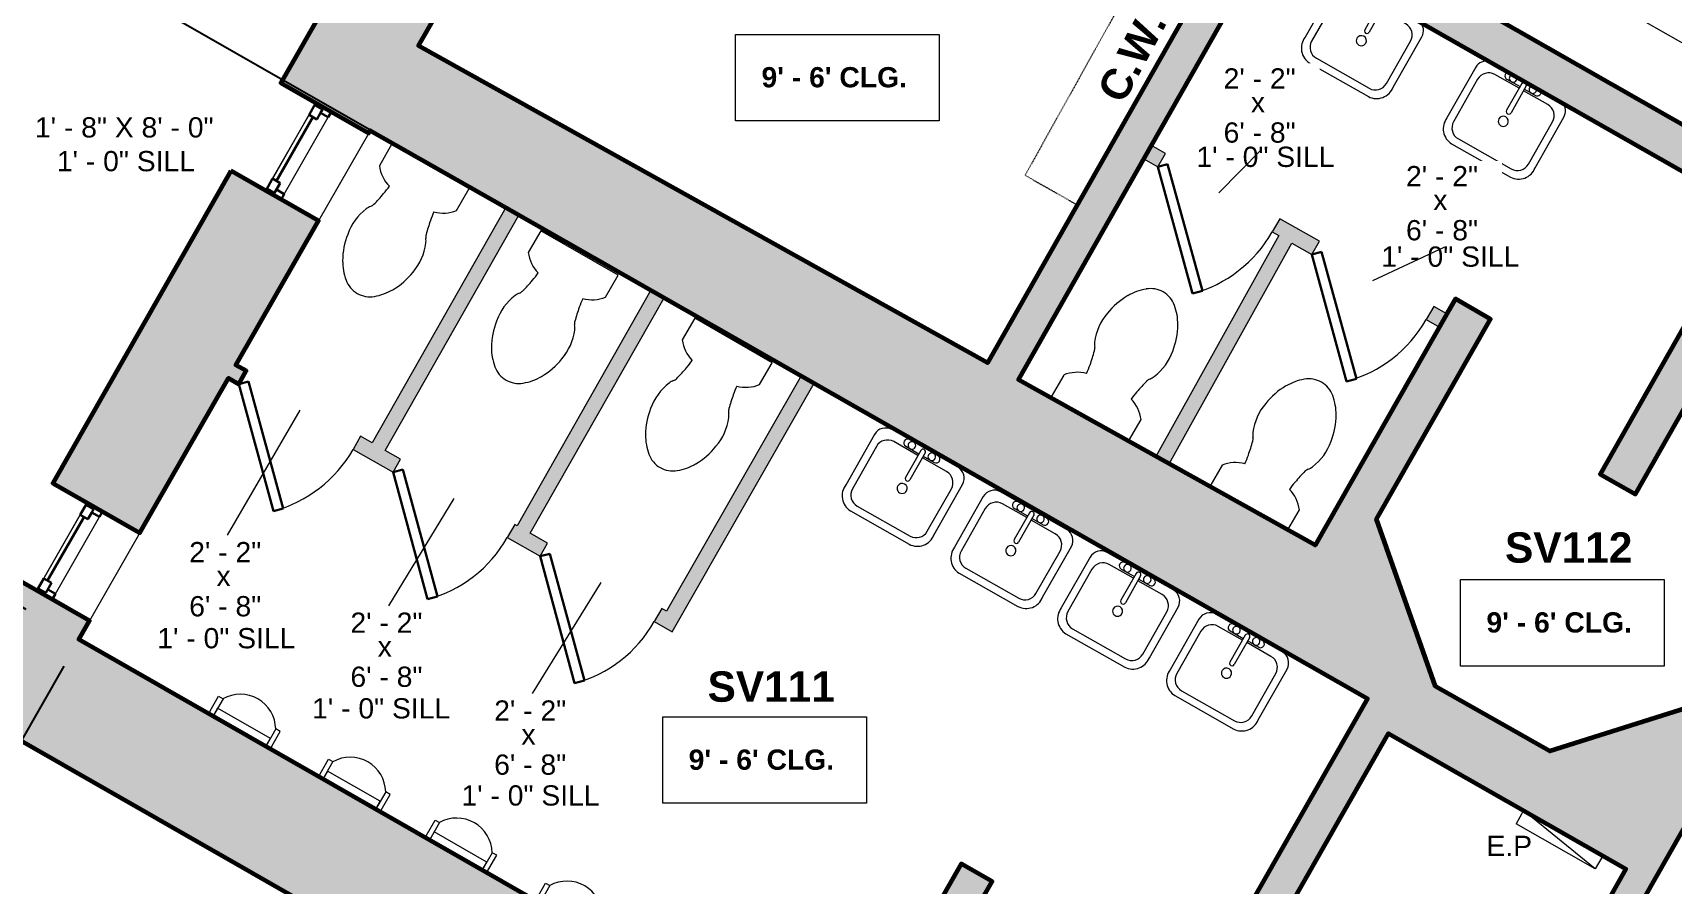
# Model space of a CAD drawing. Header units: inches. Extents: x -2078 to 106214, y -964 to 6385.
# Drawn here: x 69308.8 to 69632.7, y 3706.3 to 3874.5 of the extents above; entities that cross this region are included whole.
import ezdxf

# ---------------------------------------------------------------- set-up
doc = ezdxf.new("R2010")
doc.units = ezdxf.units.IN
doc.header["$MEASUREMENT"] = 0
doc.linetypes.add('HIDDEN2', pattern=[0.1875, 0.125, -0.0625])
for name, color, linetype, lineweight in [('A-ANNO', 2, 'Continuous', 5), ('A-ANNO-DIMS', 1, 'Continuous', 9), ('A-DETAIL-3', 40, 'Continuous', 15), ('A-DOOR', 1, 'Continuous', 18), ('A-EQPT', 150, 'Continuous', 9), ('A-FIXT', 150, 'Continuous', 9), ('A-GLAZ', 2, 'Continuous', 30), ('A-HIDDEN', 2, 'HIDDEN2', 18), ('A-WALL', 3, 'Continuous', 40), ('A-WINDOWS', 2, 'Continuous', 18)]:
    doc.layers.add(name, color=color, linetype=linetype, lineweight=lineweight)
doc.layers.add('A-HATCH', color=9, linetype='Continuous')
doc.styles.add('Arial', font='arial.ttf')
doc.styles.add('Arial_1', font='arial.ttf', dxfattribs={"height": 0.0625})
doc.styles.add('Arial_B', font='arialbd.ttf', dxfattribs={"height": 4.5})
doc.styles.add('Arial_B_1', font='arialbd.ttf', dxfattribs={"height": 3})
doc.styles.add('JC', font='arial.ttf', dxfattribs={"height": 0.125})
doc.dimstyles.new('JC-DIMS', dxfattribs={"dimtxt": 0.125, "dimasz": 0.09375, "dimexe": 0.09375, "dimexo": 0.09375, "dimgap": 0.046875, "dimtad": 1, "dimdec": 1, "dimzin": 0, "dimdsep": 46, "dimlunit": 4, "dimtxsty": 'JC', "dimblk": 'ARCHTICK', "dimcen": 0.09, "dimclrd": 1, "dimclre": 1, "dimclrt": 256, "dimadec": 0, "dimazin": 0, "dimtfac": 1, "dimtdec": 1, "dimtofl": 0, "dimtmove": 1, "dimatfit": 3, "dimfxl": 1, "dimtolj": 1, "dimtzin": 0, "dimarcsym": 0})

# ---------------------------------------------------------------- blocks, each defined once
blk = doc.blocks.new('JC_FIXED WINDOW - MUNTIN - FIXED WINDOW-1545847-Seaver 3RD FL')
at = {"layer": 'A-GLAZ'}
for p, q in [((-10, -6), (-10, 6)), ((10, -6), (10, 6)), ((-10, -2.5), (-8.75, -2.5)), ((-8.75, -4.25), (-8.75, -2.5)), ((8.75, -2.5), (10, -2.5)), ((8.75, -4.25), (8.75, -2.5)), ((-7.25, -6), (-10, -6)), ((-9.5, -6), (-9.5, -4.25)), ((-9.5, -4.25), (-8.75, -4.25)), ((-7.25, -4.25), (-8.75, -4.25)), ((-7.25, -6), (-7.25, -4.25)), ((7.25, -4.25), (9.5, -4.25)), ((7.25, -6), (7.25, -4.25)), ((7.25, -6), (10, -6)), ((9.5, -6), (9.5, -4.25))]:
    blk.add_line(p, q, dxfattribs=at)
at = {"layer": 'A-GLAZ', "lineweight": 9}
for p, q in [((8.75, -2.5), (-8.75, -2.5)), ((7.25, -6), (-7.25, -6))]:
    blk.add_line(p, q, dxfattribs=at)
at = {"layer": 'A-GLAZ', "lineweight": 40}
blk.add_line((-7.25, -5.125), (7.25, -5.125), dxfattribs=at)
at = {"layer": 'A-WINDOWS'}
for p, q in [((-10, 6), (10, 6)), ((10, -6), (-10, -6))]:
    blk.add_line(p, q, dxfattribs=at)
blk = doc.blocks.new('Urinal-Wall-3D - Urinal-Wall-3D-1563141-Seaver 3RD FL')
at = {"layer": 'A-FIXT'}
for p, q in [((-11.29, 9), (-10.29, 9)), ((-11.29, 5), (-11.29, 9)), ((-10.29, 9), (-10.29, 5)), ((-10.29, 6.85), (-10.29, 5)), ((1.71, 6.85), (-10.29, 6.85)), ((1.71, 9), (1.71, 5)), ((2.73, 9), (1.71, 9)), ((1.71, 5), (1.71, 6.85)), ((2.73, 5), (2.73, 9))]:
    blk.add_line(p, q, dxfattribs=at)
blk.add_arc((-4.29, 5.39), 7, 31.0027, 148.9973, dxfattribs=at)
blk = doc.blocks.new('JC_VANITY SINK - VANITY SINK-1366814-Seaver 3RD FL')
at = {"layer": 'A-FIXT'}
for p, q in [((8.12, 7.09), (-6.88, 7.09)), ((3.62, 7.09), (-2.88, 7.09)), ((-9.38, 4.59), (-9.38, -6.91)), ((0.12, 5.22), (-5.38, 5.22)), ((-2.88, 5.59), (0.12, 5.59)), ((0.12, 6.33), (0.12, 0.22)), ((1.12, 6.33), (1.12, 0.22)), ((1.12, 5.59), (3.62, 5.59)), ((6.62, 5.22), (1.12, 5.22)), ((10.62, -6.91), (10.62, 4.59)), ((-7.88, 2.72), (-7.88, -6.91)), ((9.12, -6.91), (9.12, 2.72)), ((-5.38, -9.41), (6.62, -9.41)), ((-6.06, -10.91), (7.3, -10.91))]:
    blk.add_line(p, q, dxfattribs=at)
for centre, radius, start, end in [((-6.88, 4.59), 2.5, 90, 180), ((-2.88, 6.34), 0.75, 90, 270), ((-1.88, 6.34), 0.75, 360, 180), ((0.62, 6.33), 0.5, 360, 180), ((2.62, 6.34), 0.75, 360, 180), ((3.62, 6.34), 0.75, 270, 90), ((8.12, 4.59), 2.5, 360, 90), ((-5.38, 2.72), 2.5, 90, 180), ((-1.88, 6.34), 0.75, 180, 0), ((2.62, 6.34), 0.75, 180, 360), ((6.62, 2.72), 2.5, 0, 90), ((0.62, 0.22), 0.5, 180, 0), ((0.62, -2), 1, 360, 180), ((0.62, -2), 1, 180, 0), ((-5.91, -7.4), 3.51, 171.8503, 267.5498), ((-5.38, -6.91), 2.5, 180, 270), ((6.62, -6.91), 2.5, 270, 0), ((7.15, -7.4), 3.51, 272.4502, 8.1497)]:
    blk.add_arc(centre, radius, start, end, dxfattribs=at)
blk = doc.blocks.new('JC_VANITY SINK - VANITY SINK-V1-Seaver 3RD FL')
at = {"layer": 'A-FIXT'}
for p, q in [((-9.38, 4.59), (-9.38, -6.91)), ((0.12, 5.22), (-5.38, 5.22)), ((-2.88, 5.59), (0.12, 5.59)), ((0.12, 6.33), (0.12, 0.22)), ((1.12, 6.33), (1.12, 0.22)), ((1.12, 5.59), (3.62, 5.59)), ((6.62, 5.22), (1.12, 5.22)), ((10.62, -6.91), (10.62, 4.59)), ((-7.88, 2.72), (-7.88, -6.91)), ((9.12, -6.91), (9.12, 2.72)), ((-5.38, -9.41), (6.62, -9.41)), ((-6.06, -10.91), (7.3, -10.91))]:
    blk.add_line(p, q, dxfattribs=at)
for centre, radius, start, end in [((-6.88, 4.59), 2.5, 104.0426, 180), ((-2.88, 6.34), 0.75, 107.9606, 270), ((-1.88, 6.34), 0.75, 108.3285, 180), ((-1.88, 6.34), 0.75, 360, 71.5111), ((0.62, 6.33), 0.5, 360, 180), ((2.62, 6.34), 0.75, 109.9844, 180), ((2.62, 6.34), 0.75, 360, 69.8407), ((3.62, 6.34), 0.75, 270, 69.4695), ((8.12, 4.59), 2.5, 360, 73.5592), ((-5.38, 2.72), 2.5, 90, 180), ((-1.88, 6.34), 0.75, 180, 0), ((2.62, 6.34), 0.75, 180, 360), ((6.62, 2.72), 2.5, 0, 90), ((0.62, 0.22), 0.5, 180, 0), ((0.62, -2), 1, 360, 180), ((0.62, -2), 1, 180, 0), ((-5.91, -7.4), 3.51, 171.8503, 267.5498), ((-5.38, -6.91), 2.5, 180, 270), ((6.62, -6.91), 2.5, 270, 0), ((7.15, -7.4), 3.51, 272.4502, 8.1497)]:
    blk.add_arc(centre, radius, start, end, dxfattribs=at)
blk = doc.blocks.new('JC_VANITY SINK - VANITY SINK-V2-Seaver 3RD FL')
at = {"layer": 'A-FIXT'}
for p, q in [((-9.38, 4.59), (-9.38, -6.91)), ((0.12, 5.22), (-5.38, 5.22)), ((-2.88, 5.59), (0.12, 5.59)), ((0.12, 6.33), (0.12, 0.22)), ((1.12, 6.33), (1.12, 0.22)), ((1.12, 5.59), (3.62, 5.59)), ((6.62, 5.22), (1.12, 5.22)), ((10.62, -6.91), (10.62, 4.59)), ((-7.88, 2.72), (-7.88, -6.91)), ((9.12, -6.91), (9.12, 2.72)), ((-5.38, -9.41), (6.62, -9.41)), ((-6.06, -10.91), (7.3, -10.91))]:
    blk.add_line(p, q, dxfattribs=at)
for centre, radius, start, end in [((-6.88, 4.59), 2.5, 107.9069, 180), ((-2.88, 6.34), 0.75, 118.9998, 270), ((-1.88, 6.34), 0.75, 119.3678, 180), ((-1.88, 6.34), 0.75, 360, 60.3752), ((0.62, 6.33), 0.5, 360, 180), ((2.62, 6.34), 0.75, 121.0237, 180), ((2.62, 6.34), 0.75, 360, 58.7049), ((3.62, 6.34), 0.75, 270, 58.3337), ((8.12, 4.59), 2.5, 360, 70.2944), ((-5.38, 2.72), 2.5, 90, 180), ((-1.88, 6.34), 0.75, 180, 0), ((2.62, 6.34), 0.75, 180, 360), ((6.62, 2.72), 2.5, 0, 90), ((0.62, 0.22), 0.5, 180, 0), ((0.62, -2), 1, 360, 180), ((0.62, -2), 1, 180, 0), ((-5.91, -7.4), 3.51, 171.8503, 267.5498), ((-5.38, -6.91), 2.5, 180, 270), ((6.62, -6.91), 2.5, 270, 0), ((7.15, -7.4), 3.51, 272.4502, 8.1497)]:
    blk.add_arc(centre, radius, start, end, dxfattribs=at)
blk = doc.blocks.new('BEST_Toilet-Floor_Mount-KOHLER-Cimarron-K-5310 - Not A Type-See Type Catalog-832360-Seaver 3RD FL')
at = {"layer": 'A-FIXT'}
for p, q in [((8.81, -1), (-8.81, -1)), ((-8.81, -1), (-8.81, -5.97)), ((8.81, -5.97), (8.81, -1))]:
    blk.add_line(p, q, dxfattribs=at)
for centre, radius, start, end in [((-3.19, -1.64), 7.1, 217.5906, 254.5518), ((3.19, -1.64), 7.1, 285.4482, 322.4094), ((-23.44, -6.86), 18.43, 349.205, 354.9347), ((23.44, -6.86), 18.43, 185.0653, 190.795), ((-51.02, -1.6), 46.51, 345.6648, 349.205), ((51.02, -1.6), 46.51, 190.795, 194.3352), ((3.26, -18.83), 10.9, 157.4214, 190.5786), ((-3.34, -16.09), 3.75, 141.6816, 157.4214), ((-7.65, -12.68), 1.75, 321.6816, 345.6648), ((7.65, -12.68), 1.75, 194.3352, 218.3184), ((3.34, -16.09), 3.75, 22.5786, 38.3184), ((-3.26, -18.83), 10.9, 349.4214, 22.5786), ((6.84, -18.72), 14.45, 188.417, 209.583), ((-6.84, -18.72), 14.45, 330.417, 351.583), ((3.58, -20.57), 10.69, 209.583, 230.417), ((-3.58, -20.57), 10.69, 309.583, 330.417), ((0.06, -24.83), 5.17, 230.417, 269.359), ((-0.06, -24.83), 5.17, 270.641, 309.583)]:
    blk.add_arc(centre, radius, start, end, dxfattribs=at)
blk = doc.blocks.new('JC_SINGLE DOOR-NO TRIM - SINGLE DOOR-1620730-Seaver 3RD FL')
at = {"layer": 'A-DOOR', "lineweight": 30}
for p, q in [((-5.38, 19.88), (-6.8, 18.47)), ((13, 1.5), (-5.38, 19.88)), ((-6.8, 18.47), (11.59, 0.09)), ((11.59, 0.09), (13, 1.5))]:
    blk.add_line(p, q, dxfattribs=at)
at = {"layer": 'A-DOOR', "lineweight": 9}
blk.add_arc((13, 1.5), 26, 135, 180, dxfattribs=at)
blk = doc.blocks.new('BEST_Toilet-Floor_Mount-KOHLER-Cimarron-K-5310 - Not A Type-See Type Catalog-V3-Seaver 3RD FL')
at = {"layer": 'A-FIXT'}
for p, q in [((-8.81, -1.03), (-8.81, -5.97)), ((8.81, -1), (-6.64, -1)), ((8.81, -5.97), (8.81, -1))]:
    blk.add_line(p, q, dxfattribs=at)
for centre, radius, start, end in [((-3.19, -1.64), 7.1, 217.5906, 254.5518), ((3.19, -1.64), 7.1, 285.4482, 322.4094), ((-23.44, -6.86), 18.43, 349.205, 354.9347), ((23.44, -6.86), 18.43, 185.0653, 190.795), ((-51.02, -1.6), 46.51, 345.6648, 349.205), ((51.02, -1.6), 46.51, 190.795, 194.3352), ((3.26, -18.83), 10.9, 157.4214, 190.5786), ((-3.34, -16.09), 3.75, 141.6816, 157.4214), ((-7.65, -12.68), 1.75, 321.6816, 345.6648), ((7.65, -12.68), 1.75, 194.3352, 218.3184), ((3.34, -16.09), 3.75, 22.5786, 38.3184), ((-3.26, -18.83), 10.9, 349.4214, 22.5786), ((6.84, -18.72), 14.45, 188.417, 209.583), ((-6.84, -18.72), 14.45, 330.417, 351.583), ((3.58, -20.57), 10.69, 209.583, 230.417), ((-3.58, -20.57), 10.69, 309.583, 330.417), ((0.06, -24.83), 5.17, 230.417, 269.359), ((-0.06, -24.83), 5.17, 270.641, 309.583)]:
    blk.add_arc(centre, radius, start, end, dxfattribs=at)
blk = doc.blocks.new('BEST_Toilet-Floor_Mount-KOHLER-Cimarron-K-5310 - Not A Type-See Type Catalog-V4-Seaver 3RD FL')
at = {"layer": 'A-FIXT'}
for p, q in [((-8.81, -1.4), (-8.81, -5.97)), ((8.81, -5.97), (8.81, -1.13))]:
    blk.add_line(p, q, dxfattribs=at)
for centre, radius, start, end in [((-3.19, -1.64), 7.1, 217.5906, 254.5518), ((3.19, -1.64), 7.1, 285.4482, 322.4094), ((-23.44, -6.86), 18.43, 349.205, 354.9347), ((23.44, -6.86), 18.43, 185.0653, 190.795), ((-51.02, -1.6), 46.51, 345.6648, 349.205), ((51.02, -1.6), 46.51, 190.795, 194.3352), ((3.26, -18.83), 10.9, 157.4214, 190.5786), ((-3.34, -16.09), 3.75, 141.6816, 157.4214), ((-7.65, -12.68), 1.75, 321.6816, 345.6648), ((7.65, -12.68), 1.75, 194.3352, 218.3184), ((3.34, -16.09), 3.75, 22.5786, 38.3184), ((-3.26, -18.83), 10.9, 349.4214, 22.5786), ((6.84, -18.72), 14.45, 188.417, 209.583), ((-6.84, -18.72), 14.45, 330.417, 351.583), ((3.58, -20.57), 10.69, 209.583, 230.417), ((-3.58, -20.57), 10.69, 309.583, 330.417), ((0.06, -24.83), 5.17, 230.417, 269.359), ((-0.06, -24.83), 5.17, 270.641, 309.583)]:
    blk.add_arc(centre, radius, start, end, dxfattribs=at)
blk = doc.blocks.new('Electrical Panel - Power Panel-1647348-Seaver 3RD FL')
at = {"layer": 'A-EQPT'}
for p, q in [((-15.96, 5), (2.04, 2)), ((-15.96, 5), (2.04, 5)), ((-15.96, 2), (-15.96, 5)), ((2.04, 2), (2.04, 5))]:
    blk.add_line(p, q, dxfattribs=at)
blk = doc.blocks.new('_ArchTick')
at = {"color": 0, "linetype": 'ByBlock', "const_width": 0.15}
blk.add_lwpolyline([(-0.5, -0.5), (0.5, 0.5)], dxfattribs=at)
blk = doc.blocks.new('*D2540')
at = {"layer": 'A-ANNO-DIMS', "color": 1, "lineweight": -2, "transparency": 16777216}
for p, q in [((69314.89, 3749.43), (69261.85, 3656.32)), ((69534.63, 3676.57), (69459.1, 3543.96)), ((69462.07, 3549.18), (69264.82, 3661.53))]:
    blk.add_line(p, q, dxfattribs=at)
at = {"layer": 'Defpoints', "color": 0, "transparency": 16777216}
for p in [(69317.86, 3754.64), (69537.6, 3681.78), (69264.82, 3661.53)]:
    blk.add_point(p, dxfattribs=at)
at = {"layer": 'A-ANNO-DIMS', "color": 1, "lineweight": -2, "transparency": 16777216, "xscale": 6, "yscale": 6, "zscale": 6}
for p, rotation in [((69264.82, 3661.53), 150.3338884955784), ((69462.07, 3549.18), 330.3338884955784)]:
    blk.add_blockref('_ArchTick', p, dxfattribs=dict(at, rotation=rotation))
at = {"layer": 'A-ANNO-DIMS', "color": 2, "transparency": 16777216, "insert": (69366.95, 3611.51), "char_height": 8, "attachment_point": 5, "rotation": 330.3339, "style": 'JC'}
blk.add_mtext('\\A1;18\'-11"', dxfattribs=at)
blk = doc.blocks.new('*D2559')
at = {"layer": 'A-ANNO-DIMS', "color": 1, "lineweight": -2, "transparency": 16777216}
for p, q in [((69306.68, 3735.11), (69249.89, 3635.91)), ((69820.47, 3316.2), (69252.87, 3641.12)), ((69877.71, 3416.18), (69817.49, 3310.99))]:
    blk.add_line(p, q, dxfattribs=at)
at = {"layer": 'Defpoints', "color": 0, "transparency": 16777216}
for p in [(69309.66, 3740.32), (69252.87, 3641.12), (69880.69, 3421.39)]:
    blk.add_point(p, dxfattribs=at)
at = {"layer": 'A-ANNO-DIMS', "color": 1, "lineweight": -2, "transparency": 16777216, "xscale": 6, "yscale": 6, "zscale": 6}
for p, rotation in [((69252.87, 3641.12), 150.2111250962857), ((69820.47, 3316.2), 330.2111250962857)]:
    blk.add_blockref('_ArchTick', p, dxfattribs=dict(at, rotation=rotation))
at = {"layer": 'A-ANNO-DIMS', "color": 2, "transparency": 16777216, "insert": (69540.19, 3484.81), "char_height": 8, "attachment_point": 5, "rotation": 330.2111, "style": 'JC'}
blk.add_mtext('\\A1;54\'-6"', dxfattribs=at)
blk = doc.blocks.new('*D2564')
at = {"layer": 'A-ANNO-DIMS', "color": 1, "lineweight": -2, "transparency": 16777216}
for p, q in [((69397, 3842.98), (69229.04, 3938.99)), ((69234.25, 3936.02), (69176.7, 3835.33)), ((69307.44, 3760.6), (69171.49, 3838.31))]:
    blk.add_line(p, q, dxfattribs=at)
at = {"layer": 'Defpoints', "color": 0, "transparency": 16777216}
for p in [(69402.21, 3840.01), (69176.7, 3835.33), (69312.64, 3757.62)]:
    blk.add_point(p, dxfattribs=at)
at = {"layer": 'A-ANNO-DIMS', "color": 1, "lineweight": -2, "transparency": 16777216, "xscale": 6, "yscale": 6, "zscale": 6}
for p, rotation in [((69234.25, 3936.02), 60.2460281301162), ((69176.7, 3835.33), 240.2460281301162)]:
    blk.add_blockref('_ArchTick', p, dxfattribs=dict(at, rotation=rotation))
at = {"layer": 'A-ANNO-DIMS', "color": 2, "transparency": 16777216, "insert": (69199.33, 3889.19), "char_height": 8, "attachment_point": 5, "rotation": 60.246, "style": 'JC'}
blk.add_mtext('\\A1;9\'-8"', dxfattribs=at)
blk = doc.blocks.new('*D2565')
at = {"layer": 'A-ANNO-DIMS', "color": 1, "lineweight": -2, "transparency": 16777216}
for p, q in [((69784.12, 4581.22), (69577.76, 4699.18)), ((69107.04, 3863.63), (69582.97, 4696.2)), ((69259.43, 3776.52), (69101.83, 3866.61))]:
    blk.add_line(p, q, dxfattribs=at)
at = {"layer": 'Defpoints', "color": 0, "transparency": 16777216}
for p in [(69582.97, 4696.2), (69789.32, 4578.24), (69264.64, 3773.54)]:
    blk.add_point(p, dxfattribs=at)
at = {"layer": 'A-ANNO-DIMS', "color": 1, "lineweight": -2, "transparency": 16777216, "xscale": 6, "yscale": 6, "zscale": 6}
for p, rotation in [((69582.97, 4696.2), 60.24602813011623), ((69107.04, 3863.63), 240.2460281301162)]:
    blk.add_blockref('_ArchTick', p, dxfattribs=dict(at, rotation=rotation))
at = {"layer": 'A-ANNO-DIMS', "color": 2, "transparency": 16777216, "insert": (69338.86, 4283.43), "char_height": 8, "attachment_point": 5, "rotation": 60.246, "style": 'JC'}
blk.add_mtext('\\A1;79\'-11"', dxfattribs=at)
blk = doc.blocks.new('JC- existing door Tag_quad - JC- existing door Tag_quad-839775-Seaver 3RD FL')
at = {"layer": 'A-ANNO', "insert": (-0.0234, 0.0378), "char_height": 0.0625, "width": 0.0505, "attachment_point": 1, "style": 'Arial', "bg_fill": 3, "box_fill_scale": 1.25, "bg_fill_color": 256, "bg_fill_true_color": 13158600, "bg_fill_transparency": 0}
blk.add_mtext('x', dxfattribs=at)

msp = doc.modelspace()

# ---------------------------------------------------------------- hatches: boundary and pattern name
at = {"layer": 'A-HATCH'}
h = msp.add_hatch(color=256, dxfattribs=at)
h.dxf.hatch_style = 1
h.paths.add_polyline_path([(70067.139, 3713.046), (70053.274, 3721.031), (70017.589, 3659.073), (70031.453, 3651.088)])
h.paths.add_polyline_path([(70112.557, 3791.901), (70098.692, 3799.887), (70063.256, 3738.362), (70077.121, 3730.376)])
h.paths.add_polyline_path([(70136.04, 3832.672), (70141.947, 3842.928), (70134.646, 3847.133), (70136.117, 3849.686), (70130.051, 3853.179), (70128.581, 3850.626), (70128.082, 3850.914), (70120.757, 3838.197), (70106.525, 3846.394), (70105.527, 3844.661), (69910.997, 3956.703), (69915.466, 3964.573), (69909.379, 3968.029), (69852.844, 3868.46), (69858.932, 3865.004), (69907.541, 3950.616), (70102.033, 3838.595), (70100.536, 3835.996), (70114.768, 3827.798), (70108.674, 3817.218), (70122.539, 3809.232), (70129.052, 3820.54), (70163.918, 3800.459), (70170.905, 3812.591)])
h.paths.add_polyline_path([(69993.023, 3584.364), (69979.158, 3592.349), (69956.054, 3552.236), (69748.317, 3670.187), (69841.157, 3833.698), (69835.069, 3837.154), (69739.761, 3669.295), (69805.674, 3631.87), (69769.003, 3567.285), (69852.485, 3519.885), (69856.435, 3526.842), (69814.956, 3550.393), (69814.883, 3550.356), (69814.917, 3550.416), (69779.91, 3570.292), (69812.631, 3627.92), (69953.559, 3547.903), (69943.472, 3530.391), (69957.337, 3522.406)])
h.paths.add_polyline_path([(70009.403, 3612.804), (70043.697, 3593.052), (70050.684, 3605.183), (70016.39, 3624.935), (70021.471, 3633.757), (70007.607, 3641.742), (69989.14, 3609.68), (70003.005, 3601.695)])
h.paths.add_polyline_path([(69922.798, 3382.341), (69929.249, 3393.627), (69894.58, 3413.445), (69901.438, 3425.353), (69887.573, 3433.338), (69880.689, 3421.386), (69607.377, 3577.621), (69600.926, 3566.335), (69602.014, 3565.713), (69600.029, 3562.24), (69714.627, 3496.732), (69716.612, 3500.205)])
h.paths.add_polyline_path([(69947.355, 3505.075), (69933.49, 3513.061), (69897.555, 3450.669), (69911.42, 3442.684)])
h.paths.add_polyline_path([(70178.47, 3923.219), (70180.172, 3923.219), (70180.172, 3930.219), (70174.423, 3930.219), (70170.977, 3924.236), (70177.043, 3920.742)])
h.paths.add_polyline_path([(70277.746, 3930.219), (70264.172, 3930.219), (70264.172, 3923.219), (70265.865, 3923.219), (70265.865, 3916.219), (70279.091, 3916.219), (70279.091, 3874.903), (70291.091, 3874.903), (70291.091, 3916.219), (70303.108, 3916.219), (70303.108, 3930.219), (70290.746, 3930.219), (70290.746, 3946.903), (70287.746, 3946.903), (70287.746, 4171.903), (70322.358, 4171.903), (70322.358, 4178.903), (70271.051, 4178.903), (70271.051, 4171.903), (70280.746, 4171.903), (70280.746, 3946.903), (70277.746, 3946.903)])
h.paths.add_polyline_path([(70393.108, 3916.219), (70393.108, 3930.219), (70323.108, 3930.219), (70323.108, 3916.219)])
h.paths.add_polyline_path([(70485.608, 3916.219), (70485.608, 3930.219), (70413.108, 3930.219), (70413.108, 3916.219)])
h.paths.add_polyline_path([(70517.984, 3920.219), (70517.984, 3877.903), (70530.984, 3877.903), (70530.984, 3920.219), (70542.874, 3920.219), (70542.888, 3932.903), (70529.984, 3932.903), (70529.984, 3948.903), (70517.984, 3948.903), (70517.984, 3932.903), (70505.608, 3932.903), (70505.608, 3916.219), (70505.824, 3916.219), (70505.824, 3920.219)])
h.paths.add_polyline_path([(70562.874, 3932.903), (70562.874, 3914.219), (70633.489, 3914.219), (70633.489, 3928.219), (70615.746, 3928.219), (70615.746, 4120.395), (70685.239, 4120.395), (70685.239, 4099.432), (70756.746, 4099.432), (70756.746, 3928.219), (70745.824, 3928.219), (70745.824, 3920.219), (70759.622, 3920.219), (70759.622, 3878.903), (70777.746, 3878.903), (70777.746, 3858.395), (70791.574, 3858.395), (70791.574, 3866.395), (70787.746, 3866.395), (70787.746, 4136.837), (70787.746, 4145.77), (70761.746, 4145.77), (70761.746, 4146.27), (70756.746, 4146.27), (70756.746, 4104.432), (70690.239, 4104.432), (70690.239, 4125.395), (70615.746, 4125.395), (70615.746, 4178.903), (70575.239, 4178.903), (70575.239, 4171.903), (70610.746, 4171.903), (70610.746, 3932.903)])
h.paths.add_polyline_path([(70725.324, 3914.219), (70725.324, 3920.219), (70725.824, 3920.219), (70725.824, 3928.219), (70653.489, 3928.219), (70653.489, 3914.219)], flags=17)
h.paths.add_polyline_path([(70993.746, 3866.395), (70993.574, 3866.395), (70993.574, 3858.395), (71019.746, 3858.395), (71019.746, 3882.572), (71023.122, 3882.572), (71023.122, 3890.572), (71019.746, 3890.572), (71019.746, 4146.438), (71003.746, 4146.438), (71003.746, 4146.403), (70993.746, 4146.403), (70993.746, 4138.837)])
h.paths.add_polyline_path([(71003.746, 4331.403), (70993.746, 4331.403), (70993.746, 4290.204), (70993.746, 4286.403), (71003.746, 4286.403), (71003.746, 4287.438), (71019.746, 4287.438), (71019.746, 4348.286), (71003.746, 4348.286)])
h.paths.add_polyline_path([(70993.746, 4386.403), (71003.746, 4386.403), (71003.746, 4384.286), (71019.746, 4384.286), (71019.746, 4408.286), (71020.622, 4408.286), (71020.622, 4418.286), (71019.746, 4418.286), (71019.746, 4435.438), (71003.746, 4435.438), (71003.746, 4640.802), (70990.934, 4640.802), (70990.934, 4634.802), (70993.746, 4634.802)])
h.paths.add_polyline_path([(70784.746, 4634.802), (70785.934, 4634.802), (70785.934, 4640.802), (70778.746, 4640.802), (70778.746, 4597.903), (70742.239, 4597.903), (70742.239, 4585.903), (70754.746, 4585.903), (70754.746, 4298.903), (70713.239, 4298.903), (70713.239, 4291.903), (70756.746, 4291.903), (70756.746, 4286.52), (70761.746, 4286.52), (70761.746, 4287.182), (70784.746, 4287.182), (70784.746, 4290.204), (70785.746, 4290.204), (70785.746, 4292.204), (70784.746, 4292.204)])
h.paths.add_polyline_path([(70869.934, 4641.397), (70863.934, 4641.397), (70863.934, 4640.802), (70863.934, 4634.802), (70869.934, 4634.802)])
h.paths.add_polyline_path([(70912.934, 4640.802), (70912.934, 4641.403), (70906.934, 4641.403), (70906.934, 4634.802), (70912.934, 4634.802)])
h.paths.add_polyline_path([(70863.934, 4691.397), (70869.934, 4691.397), (70869.934, 4691.403), (70870.434, 4691.403), (70870.434, 4697.403), (70863.934, 4697.403)])
h.paths.add_polyline_path([(70912.934, 4691.403), (70912.934, 4697.403), (70906.434, 4697.403), (70906.434, 4691.403), (70906.934, 4691.403)])
h.paths.add_polyline_path([(70722.239, 4585.903), (70722.239, 4597.903), (70722.239, 4607.903), (70650.489, 4607.903), (70650.489, 4585.903)])
h.paths.add_polyline_path([(70560.989, 4607.903), (70560.989, 4585.903), (70630.489, 4585.903), (70630.489, 4607.903)], flags=17)
h.paths.add_polyline_path([(70513.746, 4572.152), (70518.746, 4572.152), (70518.746, 4298.903), (70480.239, 4298.903), (70480.239, 4291.903), (70677.239, 4291.903), (70677.239, 4298.903), (70524.746, 4298.903), (70524.746, 4572.152), (70526.746, 4572.152), (70526.746, 4585.903), (70540.989, 4585.903), (70540.989, 4601.903), (70528.488, 4601.903), (70528.488, 4643.219), (70515.488, 4643.219), (70515.488, 4601.903), (70501.583, 4601.903), (70501.583, 4585.903), (70513.746, 4585.903)])
h.paths.add_polyline_path([(70285.746, 4298.903), (70285.746, 4570.152), (70286.746, 4570.152), (70286.746, 4585.903), (70299.254, 4585.903), (70299.254, 4597.903), (70299.254, 4600.903), (70288.731, 4600.903), (70288.731, 4642.219), (70275.731, 4642.219), (70275.731, 4600.903), (70261.754, 4600.903), (70261.754, 4597.903), (70261.754, 4585.903), (70273.746, 4585.903), (70273.746, 4570.152), (70279.746, 4570.152), (70279.746, 4298.903), (70242.504, 4298.903), (70242.504, 4291.903), (70444.239, 4291.903), (70444.239, 4298.903)])
h.paths.add_polyline_path([(70319.254, 4606.903), (70319.254, 4597.903), (70319.254, 4585.903), (70390.754, 4585.903), (70390.754, 4597.903), (70390.754, 4606.903)], flags=17)
h.paths.add_polyline_path([(70410.754, 4606.903), (70410.754, 4597.903), (70410.754, 4585.903), (70481.583, 4585.903), (70481.583, 4597.903), (70481.583, 4606.903)])
h.paths.add_polyline_path([(70170.303, 4605.903), (70170.303, 4585.903), (70241.754, 4585.903), (70241.754, 4597.903), (70241.754, 4605.903)])
h.paths.add_polyline_path([(70150.303, 4585.903), (70150.303, 4597.903), (70150.303, 4605.903), (70079.803, 4605.903), (70079.803, 4597.903), (70079.803, 4585.903)], flags=17)
h.paths.add_polyline_path([(70045.746, 4298.903), (70045.746, 4569.152), (70046.746, 4569.152), (70046.746, 4585.903), (70059.803, 4585.903), (70059.803, 4597.903), (70059.803, 4600.903), (70048.859, 4600.903), (70048.859, 4641.219), (70035.859, 4641.219), (70035.859, 4600.903), (70023.303, 4600.903), (70023.303, 4597.903), (70023.303, 4585.903), (70033.746, 4585.903), (70033.746, 4569.152), (70039.746, 4569.152), (70039.746, 4298.903), (70036.773, 4298.903), (70036.773, 4291.903), (70208.504, 4291.903), (70208.504, 4298.903)])
h.paths.add_polyline_path([(69930.803, 4604.903), (69930.803, 4597.903), (69930.803, 4585.903), (70003.303, 4585.903), (70003.303, 4597.903), (70003.303, 4604.903)])
h.paths.add_polyline_path([(69910.803, 4585.903), (69910.803, 4597.903), (69910.803, 4604.903), (69840.303, 4604.903), (69840.303, 4597.903), (69840.303, 4585.903)])
h.paths.add_polyline_path([(69767.901, 4540.818), (69757.487, 4546.78), (69750.544, 4550.754), (69715.519, 4489.57), (69722.462, 4485.595), (69722.474, 4485.617), (69732.889, 4479.655)])
h.paths.add_polyline_path([(69949.377, 4269.332), (69967.532, 4258.991), (69989.239, 4271.432), (69989.239, 4291.903), (70000.773, 4291.903), (70000.773, 4298.903), (69997.492, 4298.903), (69997.492, 4317.066), (70002.469, 4319.918), (69999.982, 4324.256), (69914.957, 4275.525), (69916.946, 4272.054), (69913.91, 4270.314), (69916.396, 4265.976), (69919.433, 4267.716), (69930.526, 4248.361), (69919.046, 4228.206), (69884.683, 4247.8), (69890.368, 4251.058), (69887.882, 4255.396), (69879.642, 4250.674), (69683.742, 4362.371), (69685.226, 4364.975), (69671.666, 4372.707), (69677.619, 4383.105), (69667.205, 4389.067), (69664.468, 4390.627), (69658.329, 4379.861), (69622.859, 4400.166), (69616.897, 4389.751), (69652.385, 4369.436), (69646.277, 4358.723), (69659.371, 4351.228), (69665.705, 4362.292), (69679.283, 4354.55), (69680.275, 4356.29), (69915.582, 4222.124), (69897.028, 4189.551), (69902.241, 4186.581)])
h.paths.add_polyline_path([(69596.544, 4281.733), (69603.487, 4277.759), (69603.499, 4277.78), (69613.913, 4271.818), (69649.435, 4333.871), (69639.02, 4339.832), (69639.008, 4339.811), (69632.065, 4343.785)])
h.paths.add_polyline_path([(69551.471, 4202.997), (69568.829, 4193.061), (69603.977, 4254.461), (69593.563, 4260.423), (69593.571, 4260.437), (69586.633, 4264.421)])
h.paths.add_polyline_path([(69552.682, 4164.854), (69558.889, 4175.698), (69545.228, 4183.518), (69538.656, 4171.99), (69503.696, 4192.003), (69497.735, 4181.588), (69532.712, 4161.566), (69526.654, 4150.942), (69529.845, 4149.116), (69529.848, 4149.121), (69540.262, 4143.159), (69546.72, 4154.44), (69559.381, 4147.221), (69565.325, 4157.646)])
h.paths.add_polyline_path([(69530.326, 4125.802), (69519.912, 4131.763), (69512.969, 4135.738), (69477.447, 4073.686), (69494.804, 4063.75)])
h.paths.add_polyline_path([(69488.905, 3939.473), (69479.45, 3922.889), (69475.803, 3924.96), (69473.334, 3920.612), (69482.191, 3915.583), (69490.155, 3929.551), (69547.17, 3897.042), (69497.382, 3809.355), (69384.991, 3871.918), (69410.901, 3917.18), (69400.486, 3923.141), (69393.544, 3927.116), (69357.785, 3864.65), (69375.143, 3854.714), (69375.448, 3855.248), (69402.207, 3840.006), (69375.813, 3793.52), (69373.536, 3794.821), (69372.048, 3792.217), (69379.953, 3787.698), (69381.442, 3790.302), (69378.418, 3792.031), (69404.814, 3838.521), (69430.882, 3823.673), (69404.463, 3777.143), (69404.014, 3777.399), (69402.525, 3774.795), (69408.986, 3771.101), (69410.475, 3773.706), (69407.067, 3775.654), (69433.489, 3822.188), (69460.56, 3806.768), (69433.98, 3760.269), (69433.048, 3760.802), (69431.559, 3758.198), (69435.096, 3756.176), (69463.167, 3805.283), (69572.478, 3743.019), (69534.627, 3676.567), (69587.631, 3646.375), (69583.377, 3638.907), (69588.591, 3635.937), (69606.531, 3667.433), (69601.318, 3670.403), (69593.571, 3656.802), (69546.649, 3683.529), (69576.581, 3736.078), (69623.503, 3709.351), (69619.136, 3701.684), (69624.349, 3698.714), (69663.258, 3767.022), (69658.044, 3769.992), (69642.944, 3743.482), (69608.461, 3732.581), (69585.883, 3745.401), (69574.22, 3778.413), (69596.778, 3817.976), (69589.828, 3821.939), (69588.141, 3818.979), (69585.535, 3820.465), (69584.049, 3817.859), (69586.655, 3816.373), (69562.109, 3773.324), (69533.276, 3789.374), (69557.545, 3832.971), (69561.462, 3830.737), (69562.948, 3833.343), (69555.13, 3837.801), (69553.644, 3835.195), (69554.938, 3834.457), (69530.655, 3790.833), (69503.498, 3805.95), (69528.306, 3849.642), (69531.057, 3848.073), (69532.543, 3850.68), (69529.787, 3852.251), (69553.251, 3893.575), (69648.062, 3839.516), (69618.421, 3787.313), (69625.378, 3783.363), (69655.012, 3835.554), (69685.49, 3818.176), (69675.862, 3801.273), (69681.076, 3798.304), (69716.559, 3860.597), (69711.345, 3863.567), (69689.45, 3825.127)])
h.paths.add_polyline_path([(69427.222, 3945.692), (69440.004, 3938.404), (69440.492, 3939.259), (69442.028, 3938.387), (69444.497, 3942.735), (69442.968, 3943.603), (69445.951, 3948.856), (69433.184, 3956.105), (69439.479, 3967.102), (69427.041, 3974.216), (69420.791, 3963.256), (69384.927, 3983.787), (69378.468, 3972.504), (69414.352, 3951.963), (69408.467, 3941.641), (69420.847, 3934.554)])
h.paths.add_polyline_path([(69317.856, 3754.641), (69319.997, 3758.381), (69306.085, 3766.337), (69298.997, 3753.904), (69264.644, 3773.541), (69258.192, 3762.255), (69464.746, 3644.181), (69462.761, 3640.708), (69578.105, 3574.773), (69586.541, 3589.532), (69568.147, 3600.047), (69570.773, 3604.656), (69565.559, 3607.626), (69562.938, 3603.024), (69469.462, 3656.459), (69498.289, 3706.889), (69492.212, 3710.363), (69468.347, 3668.615)])
h.paths.add_polyline_path([(69312.721, 3785.576), (69319.515, 3781.693), (69319.519, 3781.7), (69329.933, 3775.739), (69347.424, 3806.293), (69349.475, 3805.12), (69350.964, 3807.724), (69348.914, 3808.896), (69365.206, 3837.357), (69347.889, 3847.255)])
h.paths.add_polyline_path([(69626.402, 4390.736), (69655.682, 4390.736), (69655.682, 4398.978), (69626.402, 4398.978)], flags=24)
h.paths.add_polyline_path([(69519.991, 4186.041), (69549.27, 4186.041), (69549.27, 4194.284), (69519.991, 4194.284)], flags=9)
h.paths.add_polyline_path([(69386.2, 3974.732), (69415.48, 3974.732), (69415.48, 3982.975), (69386.2, 3982.975)], flags=24)
h.paths.add_polyline_path([(69381.867, 3981.399), (69419.163, 3981.399), (69419.163, 3989.642), (69381.867, 3989.642)], flags=9)

# ---------------------------------------------------------------- linework, layer by layer
at = {"layer": 'A-ANNO'}
for p, q in [((69543.094, 3842.937), (69551.546, 3851.476)), ((69573.498, 3825.601), (69587.577, 3832.181)), ((69361.506, 3799.971), (69347.189, 3775.26)), ((69391.984, 3782.548), (69379.04, 3761.33)), ((69421.017, 3765.952), (69407.44, 3743.972))]:
    msp.add_line(p, q, dxfattribs=at)
at = {"layer": 'A-ANNO', "flags": 128}
for points in [[(69447.623, 3874.197), (69487.873, 3874.197), (69487.873, 3857.129), (69447.623, 3857.129)], [(69590.844, 3766.504), (69631.094, 3766.504), (69631.094, 3749.435), (69590.844, 3749.435)], [(69433.229, 3739.39), (69473.478, 3739.39), (69473.478, 3722.321), (69433.229, 3722.321)]]:
    msp.add_lwpolyline(points, close=True, dxfattribs=at)
at = {"layer": 'A-DETAIL-3', "lineweight": 9}
msp.add_line((69696.281, 3837.348), (69516.175, 3940.04), dxfattribs=at)
at = {"layer": 'A-HIDDEN'}
for p, q in [((69536.429, 3903.167), (69504.814, 3846.373)), ((69504.814, 3846.373), (69515.088, 3840.54))]:
    msp.add_line(p, q, dxfattribs=at)
at = {"layer": 'A-WALL', "lineweight": 60}
msp.add_line((69354.792, 3843.318), (69354.781, 3843.298), dxfattribs=at)
at = {"layer": 'A-WALL', "lineweight": 9}
for points in [[(69528.306, 3849.642), (69531.057, 3848.073), (69532.543, 3850.68), (69529.787, 3852.251)], [(69402.207, 3840.006), (69375.813, 3793.52), (69373.536, 3794.821), (69372.048, 3792.217), (69379.953, 3787.698), (69381.442, 3790.302), (69378.418, 3792.031), (69404.814, 3838.521)], [(69533.276, 3789.374), (69557.545, 3832.971), (69561.462, 3830.737), (69562.948, 3833.343), (69555.13, 3837.801), (69553.644, 3835.195), (69554.938, 3834.457), (69530.655, 3790.833)], [(69430.882, 3823.673), (69404.463, 3777.143), (69404.014, 3777.399), (69402.525, 3774.795), (69408.986, 3771.101), (69410.475, 3773.706), (69407.067, 3775.654), (69433.489, 3822.188)], [(69588.141, 3818.979), (69585.535, 3820.465), (69584.049, 3817.859), (69586.655, 3816.373)], [(69460.56, 3806.768), (69433.98, 3760.269), (69433.048, 3760.802), (69431.559, 3758.198), (69435.096, 3756.176), (69463.167, 3805.283)]]:
    msp.add_lwpolyline(points, dxfattribs=at)
at = {"layer": 'A-WALL', "lineweight": 60}
for points in [[(69624.349, 3698.714), (69663.258, 3767.022)], [(69546.649, 3683.529), (69576.581, 3736.078), (69623.503, 3709.351), (69619.136, 3701.684)]]:
    msp.add_lwpolyline(points, dxfattribs=at)

# ---------------------------------------------------------------- block references
at = {"layer": 'A-DOOR'}
for p, rotation in [((69543.094, 3842.937), 150.3092858434712), ((69573.498, 3825.601), 150.3092858434712), ((69361.506, 3799.971), 150.2460281299643), ((69391.984, 3782.548), 150.2460281299643), ((69421.017, 3765.952), 150.2460281299643)]:
    msp.add_blockref('JC_SINGLE DOOR-NO TRIM - SINGLE DOOR-1620730-Seaver 3RD FL', p, dxfattribs=dict(at, rotation=rotation))
at = {"layer": 'A-EQPT', "rotation": 150.333888495575}
msp.add_blockref('Electrical Panel - Power Panel-1647348-Seaver 3RD FL', (69606.059, 3721.589), dxfattribs=at)
at = {"layer": 'A-FIXT'}
for name, p, rotation in [('JC_VANITY SINK - VANITY SINK-V1-Seaver 3RD FL', (69571.691, 3875.004), 330.4126540332628), ('JC_VANITY SINK - VANITY SINK-V2-Seaver 3RD FL', (69599.734, 3859.077), 330.4126540332628), ('BEST_Toilet-Floor_Mount-KOHLER-Cimarron-K-5310 - Not A Type-See Type Catalog-832360-Seaver 3RD FL', (69387.868, 3849.017), 330.0000000000002), ('BEST_Toilet-Floor_Mount-KOHLER-Cimarron-K-5310 - Not A Type-See Type Catalog-832360-Seaver 3RD FL', (69417.268, 3831.89), 330.0000000000002), ('BEST_Toilet-Floor_Mount-KOHLER-Cimarron-K-5310 - Not A Type-See Type Catalog-V3-Seaver 3RD FL', (69517.119, 3797.343), 150), ('BEST_Toilet-Floor_Mount-KOHLER-Cimarron-K-5310 - Not A Type-See Type Catalog-832360-Seaver 3RD FL', (69447.704, 3814.609), 330.0000000000002), ('BEST_Toilet-Floor_Mount-KOHLER-Cimarron-K-5310 - Not A Type-See Type Catalog-V4-Seaver 3RD FL', (69548.392, 3779.512), 150), ('JC_VANITY SINK - VANITY SINK-1366814-Seaver 3RD FL', (69480.971, 3786.564), 330.4126540332628), ('JC_VANITY SINK - VANITY SINK-1366814-Seaver 3RD FL', (69502.45, 3774.267), 330.4126540332628), ('JC_VANITY SINK - VANITY SINK-1366814-Seaver 3RD FL', (69523.538, 3762.294), 330.4126540332628), ('JC_VANITY SINK - VANITY SINK-1366814-Seaver 3RD FL', (69545.061, 3750.074), 330.4126540332628), ('Urinal-Wall-3D - Urinal-Wall-3D-1563141-Seaver 3RD FL', (69350.825, 3730.036), 330.2460281299647), ('Urinal-Wall-3D - Urinal-Wall-3D-1563141-Seaver 3RD FL', (69372.548, 3717.618), 330.2460281299647), ('Urinal-Wall-3D - Urinal-Wall-3D-1563141-Seaver 3RD FL', (69393.587, 3705.592), 330.2460281299647), ('Urinal-Wall-3D - Urinal-Wall-3D-1563141-Seaver 3RD FL', (69415.382, 3693.133), 330.2460281299647)]:
    msp.add_blockref(name, p, dxfattribs=dict(at, rotation=rotation))
at = {"layer": 'A-WINDOWS', "rotation": 240.2111250963137}
for p in [(69364.967, 3849.016), (69319.758, 3770.041)]:
    msp.add_blockref('JC_FIXED WINDOW - MUNTIN - FIXED WINDOW-1545847-Seaver 3RD FL', p, dxfattribs=at)

# ---------------------------------------------------------------- texts
at = {"layer": 'A-ANNO', "insert": (69518.849, 3863.07), "char_height": 6, "width": 22.624, "attachment_point": 1, "rotation": 61.65749, "style": 'Arial_B'}
msp.add_mtext('C.W.', dxfattribs=at)
at = {"layer": 'A-ANNO', "attachment_point": 1}
for s, insert, char_height, width, style in [("9' - 6' CLG.", (69452.743, 3867.744), 4, 36.158, 'Arial_B_1'), ('1\' - 8" X 8\' - 0"', (69309.203, 3857.838), 4, 44.642, 'Arial_1'), ('1\' - 0" SILL', (69313.536, 3851.171), 4, 34.138, 'Arial_1'), ('SV112', (69599.628, 3775.845), 6, 45.248, 'Arial_B'), ("9' - 6' CLG.", (69595.964, 3760.05), 4, 36.158, 'Arial_B_1'), ('SV111', (69442.083, 3748.372), 6, 45.248, 'Arial_B'), ("9' - 6' CLG.", (69438.349, 3732.936), 4, 36.158, 'Arial_B_1'), ('E.P', (69595.964, 3715.905), 4, 11.312, 'Arial_1')]:
    msp.add_mtext(s, dxfattribs=dict(at, insert=insert, char_height=char_height, width=width, style=style))

# ---------------------------------------------------------------- dimensions: what is measured, and where the dimension line sits
at = {"layer": 'A-ANNO-DIMS'}
for base, p1, p2, angle, picture, middle in [((69582.972, 4696.202), (69264.644, 3773.541), (69789.325, 4578.243), 60.24603, '*D2565', (69338.857, 4283.433)), ((69176.699, 3835.333), (69402.207, 3840.006), (69312.645, 3757.621), 60.24603, '*D2564', (69199.326, 3889.19)), ((69264.82, 3661.53), (69537.596, 3681.78), (69317.856, 3754.641), 330.33389, '*D2540', (69366.949, 3611.51)), ((69252.871, 3641.119), (69880.689, 3421.386), (69309.657, 3740.319), 330.21113, '*D2559', (69540.192, 3484.806))]:
    dim = msp.add_linear_dim(base=base, p1=p1, p2=p2, angle=angle, dimstyle='JC-DIMS', override={"dimdec": 0, "dimclrt": 2}, dxfattribs=at)
    dim.commit()
    dim.dimension.update_dxf_attribs({"geometry": picture, "text_midpoint": middle})

# ---------------------------------------------------------------- next in the draw order: block references
at = {"layer": 'A-ANNO', "xscale": 64, "yscale": 64, "zscale": 64}
for p in [(69550.923, 3860.364), (69586.954, 3841.07), (69346.566, 3766.789), (69378.417, 3752.86), (69406.817, 3735.501)]:
    msp.add_blockref('JC- existing door Tag_quad - JC- existing door Tag_quad-839775-Seaver 3RD FL', p, dxfattribs=at)

# ---------------------------------------------------------------- next in the draw order: texts
at = {"layer": 'A-ANNO', "char_height": 4, "width": 17.978, "attachment_point": 1, "style": 'Arial_1', "bg_fill": 3, "box_fill_scale": 1.25, "bg_fill_color": 256, "bg_fill_true_color": 13158600, "bg_fill_transparency": 0}
for s, insert in [('2\' - 2"', (69544.037, 3867.501)), ('6\' - 8"', (69544.037, 3856.82)), ('2\' - 2"', (69580.069, 3848.207)), ('6\' - 8"', (69580.069, 3837.525)), ('2\' - 2"', (69339.681, 3773.926)), ('6\' - 8"', (69339.681, 3763.245)), ('2\' - 2"', (69371.531, 3759.997)), ('6\' - 8"', (69371.531, 3749.315)), ('2\' - 2"', (69399.932, 3742.638)), ('6\' - 8"', (69399.932, 3731.957))]:
    msp.add_mtext(s, dxfattribs=dict(at, insert=insert))

# ---------------------------------------------------------------- next in the draw order: linework, layer by layer
at = {"layer": 'A-WALL', "lineweight": 60}
for points in [[(69689.45, 3825.127), (69488.905, 3939.473), (69479.45, 3922.889), (69475.803, 3924.96), (69473.334, 3920.612), (69482.191, 3915.583), (69490.155, 3929.551), (69547.17, 3897.042), (69497.382, 3809.355), (69384.991, 3871.918), (69410.913, 3917.2)], [(69400.486, 3923.141), (69393.544, 3927.116), (69357.785, 3864.65), (69375.143, 3854.714), (69375.448, 3855.248), (69402.207, 3840.006), (69572.478, 3743.019), (69534.627, 3676.567)], [(69642.944, 3743.482), (69608.461, 3732.581), (69585.883, 3745.401), (69574.22, 3778.413), (69596.778, 3817.976), (69589.828, 3821.939), (69588.141, 3818.979), (69562.109, 3773.324), (69533.276, 3789.374), (69503.498, 3805.95), (69529.787, 3852.251), (69553.251, 3893.575), (69648.062, 3839.516), (69618.421, 3787.313), (69625.378, 3783.363), (69655.012, 3835.554)], [(69347.889, 3847.255), (69312.721, 3785.576), (69329.933, 3775.739), (69347.424, 3806.293), (69349.475, 3805.12), (69350.964, 3807.724), (69348.914, 3808.896), (69365.206, 3837.357), (69347.889, 3847.255)]]:
    msp.add_lwpolyline(points, dxfattribs=at)
msp.add_lwpolyline([(69586.541, 3589.532), (69568.147, 3600.047), (69570.773, 3604.656), (69565.559, 3607.626), (69562.938, 3603.024), (69469.462, 3656.459), (69498.289, 3706.889), (69492.212, 3710.363), (69468.347, 3668.615), (69317.856, 3754.641), (69319.997, 3758.381), (69306.085, 3766.337), (69298.997, 3753.904), (69264.644, 3773.541), (69258.192, 3762.255), (69464.746, 3644.181), (69462.761, 3640.708), (69578.105, 3574.773)], close=True, dxfattribs=at)

# ---------------------------------------------------------------- next in the draw order: texts
at = {"layer": 'A-ANNO', "char_height": 4, "width": 34.138, "attachment_point": 1, "style": 'Arial_1'}
for insert in [(69538.661, 3852.019), (69575.174, 3832.309), (69333.379, 3756.93), (69363.96, 3743.074), (69393.468, 3725.866)]:
    msp.add_mtext('1\' - 0" SILL', dxfattribs=dict(at, insert=insert))

doc.saveas('drawing.dxf')
